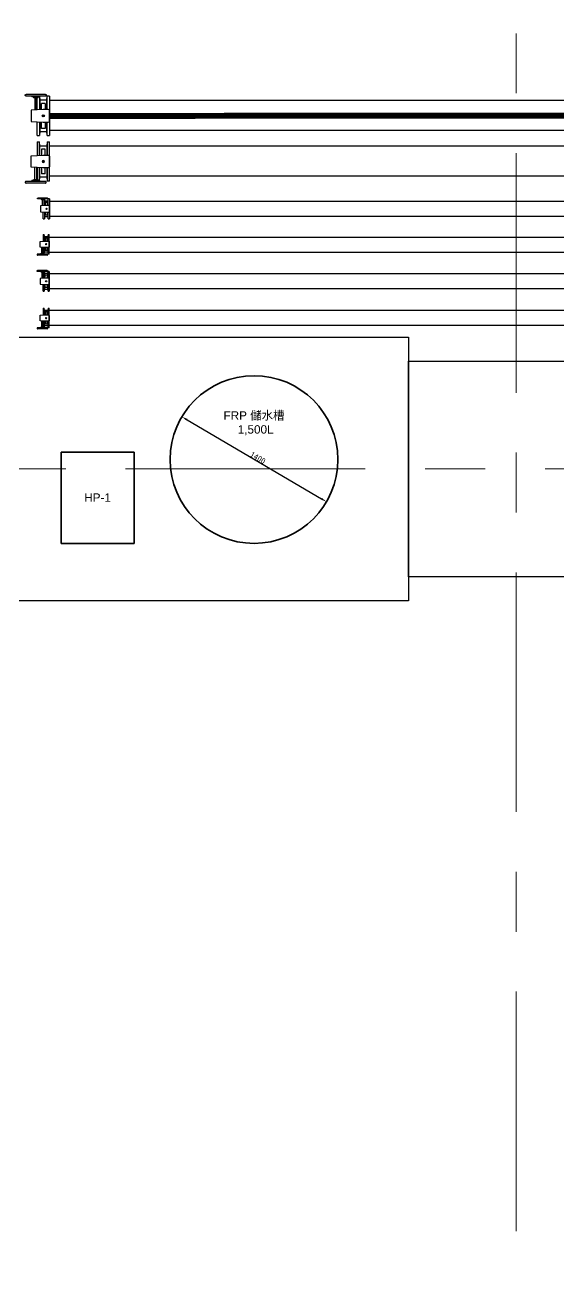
# Model space of a CAD drawing. Header units: millimetres. Extents: x 1188965 to 1321470, y -239044 to -56672.
# Drawn here: x 1293890 to 1298335, y -144633 to -134149 of the extents above; entities that cross this region are included whole.
import ezdxf
from ezdxf.lldxf.tags import DXFTag

# ---------------------------------------------------------------- set-up
doc = ezdxf.new("R2010")
doc.units = ezdxf.units.MM
doc.linetypes.add('IDA - Grid Line', pattern=[3500, 2000, -500, 500, -500])
doc.layers.get('0').update_dxf_attribs({"color": 2})
for name, color, linetype in [('0-CHR-中溫', 30, 'Continuous'), ('0-CHR-低溫', 4, 'Continuous'), ('0-CHS-中溫', 3, 'Continuous'), ('0-CHS-低溫', 5, 'Continuous'), ('0-Cod-冷凝排水', 150, 'Continuous'), ('0-HWR', 6, 'Continuous'), ('0-HWS', 1, 'Continuous'), ('000_CTCI_CR', 170, 'Continuous'), ('000_CTCI_CSA', 7, 'Continuous')]:
    doc.layers.add(name, color=color, linetype=linetype)
doc.layers.add('A-_ANOTGRID_E', color=7, linetype='Continuous', lineweight=9)
tags = doc.linetypes.add('HIDDEN2', pattern=[4.7625, 3.175, -1.5875]).pattern_tags.tags
tags[6:7] = [DXFTag(74, 4), DXFTag(75, 0), DXFTag(340, '0'), DXFTag(46, 0.0), DXFTag(50, 0.0), DXFTag(44, 0.0), DXFTag(45, 0.0)]
tags[4:5] = [DXFTag(74, 4), DXFTag(75, 0), DXFTag(340, '0'), DXFTag(46, 0.0), DXFTag(50, 0.0), DXFTag(44, 0.0), DXFTag(45, 0.0)]
doc.dimstyles.new('ISO-25', dxfattribs={"dimtxt": 2.5, "dimasz": 2.5, "dimexe": 1.25, "dimexo": 0.625, "dimtad": 1, "dimtxsty": 'Standard', "dimcen": 2.5, "dimadec": 0, "dimazin": 0, "dimtfac": 1, "dimtmove": 0, "dimatfit": 3, "dimfxl": 1, "dimarcsym": 0})

# ---------------------------------------------------------------- blocks, each defined once
blk = doc.blocks.new('CTCI_Building shape and Grid line')
at = {"color": 252}
blk.add_lwpolyline([(1052723, -93750), (1054523, -93750), (1054523, -95550), (1052723, -95550)], close=True, dxfattribs=at)
at = {"layer": 'A-_ANOTGRID_E', "color": 252, "linetype": 'IDA - Grid Line'}
for p, q in [((1053623, -74909), (1053623, -162419)), ((1129987, -94650), (1030978, -94650))]:
    blk.add_line(p, q, dxfattribs=at)
blk = doc.blocks.new('XFM7P20PCW$0$BV-200A-VP')
for p, q in [((-165, 1), (-165, -19)), ((-165, 1), (165, 1)), ((44, 0), (-44, 0)), ((165, -19), (165, 1)), ((-180, -31), (-180, -30)), ((-180, -30), (-180, -30)), ((-180, -30), (-179, -30)), ((-180, -32), (-180, -31)), ((-180, -31), (-180, -31)), ((-180, -31), (-180, -31)), ((-180, -31), (-180, -31)), ((-180, -32), (-180, -32)), ((-180, -32), (-180, -32)), ((-180, -32), (-180, -32)), ((-180, -32), (-180, -195)), ((-179, -29), (-179, -28)), ((-179, -28), (-178, -28)), ((-179, -30), (-179, -29)), ((-179, -29), (-179, -29)), ((-179, -29), (-179, -29)), ((-179, -29), (-179, -29)), ((-179, -30), (-179, -30)), ((-178, -28), (-178, -27)), ((-178, -27), (-178, -27)), ((-178, -27), (-177, -27)), ((-178, -28), (-178, -28)), ((-178, -28), (-178, -28)), ((-177, -27), (-177, -26)), ((-177, -26), (-176, -26)), ((-177, -27), (-177, -27)), ((-177, -27), (-177, -27)), ((-177, -27), (-177, -27)), ((-176, -26), (-176, -26)), ((-176, -26), (-176, -26)), ((-176, -26), (-176, -26)), ((-176, -26), (-175, -26)), ((-175, -26), (-175, -26)), ((-175, -26), (-175, -26)), ((-175, -26), (-174, -26)), ((-174, -26), (-174, -26)), ((-174, -26), (-174, -26)), ((-174, -26), (-174, -26)), ((-174, -26), (-173, -26)), ((-173, -26), (-173, -26)), ((-173, -26), (-173, -26)), ((-173, -26), (-172, -26)), ((-173, -26), (-173, -26)), ((-172, -26), (-172, -26)), ((-172, -26), (-172, -26)), ((-172, -26), (-172, -26)), ((-172, -26), (-171, -26)), ((-171, -26), (-171, -26)), ((-171, -26), (-171, -26)), ((-171, -26), (-171, -26)), ((-171, -26), (-170, -26)), ((-170, -26), (-170, -26)), ((-170, -26), (-170, -26)), ((-170, -26), (-170, -26)), ((-170, -26), (-169, -27)), ((-169, -27), (-169, -27)), ((-169, -27), (-169, -27)), ((-169, -27), (-169, -27)), ((-169, -27), (-168, -27)), ((-168, -27), (-168, -27)), ((-168, -27), (-168, -28)), ((-168, -28), (-168, -28)), ((-168, -28), (-168, -28)), ((-168, -28), (-167, -28)), ((-167, -28), (-167, -28)), ((-167, -28), (-167, -29)), ((-167, -29), (-167, -29)), ((-167, -29), (-167, -29)), ((-167, -29), (-167, -29)), ((-167, -29), (-167, -30)), ((-167, -30), (-166, -30)), ((-166, -30), (-166, -30)), ((-166, -30), (-166, -30)), ((-166, -30), (-166, -31)), ((-166, -31), (-166, -31)), ((-166, -31), (-166, -31)), ((-166, -31), (-166, -32)), ((-166, -32), (-166, -32)), ((-166, -32), (-166, -32)), ((-166, -32), (-166, -32)), ((-166, -32), (-166, -32)), ((-166, -32), (-166, -195)), ((-159, -82), (-166, -82)), ((-53, -19), (-165, -19)), ((-159, -82), (-159, -146)), ((-159, -83), (-52, -83)), ((-152, -95), (-159, -95)), ((-152, -95), (-152, -133)), ((-50, -103), (-152, -103)), ((-145, -19), (-145, -21)), ((-53, -21), (-145, -21)), ((-145, -81), (-145, -83)), ((-145, -81), (-52, -81)), ((-130, -21), (-130, -81)), ((-104, -36), (-53, -36)), ((-104, -36), (-104, -66)), ((-52, -66), (-104, -66)), ((-53, -10), (-53, -51)), ((-53, -51), (-48, -152)), ((9, -48), (-9, -48)), ((-9, -54), (9, -54)), ((48, -152), (53, -51)), ((165, -103), (50, -103)), ((104, -66), (52, -66)), ((52, -81), (145, -81)), ((52, -83), (165, -83)), ((53, -51), (53, -10)), ((165, -19), (53, -19)), ((145, -21), (53, -21)), ((53, -36), (104, -36)), ((104, -36), (104, -66)), ((130, -81), (130, -21)), ((145, -21), (145, -19)), ((145, -83), (145, -81)), ((165, -103), (165, -83)), ((-180, -196), (-180, -195)), ((-180, -197), (-180, -196)), ((-180, -196), (-180, -196)), ((-180, -196), (-180, -196)), ((-180, -196), (-180, -196)), ((-180, -198), (-180, -197)), ((-180, -197), (-180, -197)), ((-180, -197), (-180, -197)), ((-179, -198), (-180, -198)), ((-180, -198), (-180, -198)), ((-180, -198), (-180, -198)), ((-179, -199), (-179, -198)), ((-179, -200), (-179, -199)), ((-179, -199), (-179, -199)), ((-179, -199), (-179, -199)), ((-179, -199), (-179, -199)), ((-178, -200), (-179, -200)), ((-179, -200), (-179, -200)), ((-178, -201), (-178, -200)), ((-178, -200), (-178, -200)), ((-178, -200), (-178, -200)), ((-177, -201), (-178, -201)), ((-178, -201), (-178, -201)), ((-176, -202), (-177, -201)), ((-177, -201), (-177, -201)), ((-177, -201), (-177, -201)), ((-177, -201), (-177, -201)), ((-175, -202), (-176, -202)), ((-176, -202), (-176, -202)), ((-176, -202), (-176, -202)), ((-176, -202), (-176, -202)), ((-174, -202), (-175, -202)), ((-175, -202), (-175, -202)), ((-175, -202), (-175, -202)), ((-175, -202), (-175, -202)), ((-173, -202), (-174, -202)), ((-174, -202), (-174, -202)), ((-174, -202), (-174, -202)), ((-174, -202), (-174, -202)), ((-172, -202), (-173, -202)), ((-173, -202), (-173, -202)), ((-173, -202), (-173, -202)), ((-173, -202), (-173, -202)), ((-171, -202), (-172, -202)), ((-172, -202), (-172, -202)), ((-172, -202), (-172, -202)), ((-172, -202), (-172, -202)), ((-170, -202), (-171, -202)), ((-171, -202), (-171, -202)), ((-171, -202), (-171, -202)), ((-169, -202), (-170, -202)), ((-170, -202), (-170, -202)), ((-170, -202), (-170, -202)), ((-170, -202), (-170, -202)), ((-168, -201), (-169, -201)), ((-169, -201), (-169, -201)), ((-169, -201), (-169, -201)), ((-169, -201), (-169, -201)), ((-169, -201), (-169, -202)), ((-167, -200), (-168, -200)), ((-168, -200), (-168, -200)), ((-168, -200), (-168, -200)), ((-168, -200), (-168, -201)), ((-168, -201), (-168, -201)), ((-166, -198), (-167, -198)), ((-167, -198), (-167, -198)), ((-167, -198), (-167, -199)), ((-167, -199), (-167, -199)), ((-167, -199), (-167, -199)), ((-167, -199), (-167, -199)), ((-167, -199), (-167, -200)), ((-166, -146), (-159, -146)), ((-166, -195), (-166, -196)), ((-166, -196), (-166, -196)), ((-166, -196), (-166, -196)), ((-166, -196), (-166, -197)), ((-166, -197), (-166, -197)), ((-166, -197), (-166, -197)), ((-166, -197), (-166, -197)), ((-166, -197), (-166, -198)), ((-166, -198), (-166, -198)), ((-159, -133), (-152, -133)), ((-50, -107), (-152, -107)), ((-152, -121), (-49, -121)), ((-48, -152), (48, -152))]:
    blk.add_line(p, q)
blk.add_circle((0, -51), 9)
for centre, start, end in [((-44, -10), 90, 180), ((44, -10), 0, 90)]:
    blk.add_arc(centre, 9.56, start, end)
blk = doc.blocks.new('*D828')
at = {"layer": '000_CTCI_CR', "color": 0, "lineweight": -2, "transparency": 16777216}
for p, q in [((1295197, -137421), (1295199, -137418)), ((1295241, -137444), (1296362, -138103)), ((1296404, -138130), (1296406, -138127))]:
    blk.add_line(p, q, dxfattribs=at)
at = {"layer": '000_CTCI_CR', "color": 0, "transparency": 16777216}
for points in [[(1295245, -137437), (1295237, -137452), (1295198, -137419)], [(1296366, -138096), (1296358, -138110), (1296405, -138129)]]:
    blk.add_solid(points, dxfattribs=at)
at = {"layer": 'Defpoints', "color": 0, "transparency": 16777216}
for p in [(1295197, -137422), (1296404, -138131), (1296405, -138129)]:
    blk.add_point(p, dxfattribs=at)
at = {"layer": '000_CTCI_CR', "color": 0, "transparency": 16777216, "insert": (1295832, -137762), "char_height": 50, "attachment_point": 5, "rotation": 329.5511}
blk.add_mtext('1400', dxfattribs=at)

msp = doc.modelspace()

# ---------------------------------------------------------------- linework, layer by layer
at = {"layer": '0-CHR-中溫', "ltscale": 1000}
for p, q in [((1294093.725, -135157.755, 0), (1306758.717, -135157.755, 0)), ((1294093.725, -135407.755, 0), (1306758.717, -135407.755, 0))]:
    msp.add_line(p, q, dxfattribs=at)
at = {"layer": '0-CHR-低溫', "elevation": 0}
for points in [[(1294091.444, -135918.669), (1304468.254, -135918.669)], [(1294091.444, -136043.669), (1304468.254, -136043.669)]]:
    msp.add_lwpolyline(points, dxfattribs=at)
at = {"layer": '0-CHS-中溫', "ltscale": 1000}
for p, q in [((1294093.725, -134777.21, 0), (1307139.262, -134777.21, 0)), ((1294093.725, -135027.21, 0), (1307139.262, -135027.21, 0))]:
    msp.add_line(p, q, dxfattribs=at)
at = {"layer": '0-CHS-低溫'}
for points in [[(1294093.725, -135618.096), (1304768.827, -135618.096)], [(1294093.725, -135743.096), (1304768.827, -135743.096)]]:
    msp.add_lwpolyline(points, dxfattribs=at)
at = {"layer": '0-Cod-冷凝排水', "const_width": 50, "elevation": 0}
msp.add_lwpolyline([(1294093.725, -134907.21), (1307139.262, -134902.21, -0.414438096), (1307389.262, -135152.21, 0.000191636), (1307389.262, -138668.372, 5218.214766466)], format="xyb", dxfattribs=at)
at = {"layer": '0-HWR', "ltscale": 1000}
for p, q in [((1294091.398, -136529.946), (1302671.181, -136529.946, 0)), ((1294091.398, -136654.946), (1302671.181, -136654.946, 0))]:
    msp.add_line(p, q, dxfattribs=at)
at = {"layer": '0-HWS', "ltscale": 1000}
for p, q in [((1294091.398, -136223.143), (1302977.985, -136223.143, 0)), ((1294091.398, -136348.143), (1302977.985, -136348.143, 0))]:
    msp.add_line(p, q, dxfattribs=at)
at = {"layer": '000_CTCI_CR', "color": 252, "linetype": 'HIDDEN2', "lineweight": 35}
for p, q in [((1294800.085, -137714.263), (1294190.085, -137714.263)), ((1294190.085, -137714.263), (1294190.085, -138476.263)), ((1294800.085, -138476.263), (1294800.085, -137714.263)), ((1294190.085, -138476.263), (1294800.085, -138476.263))]:
    msp.add_line(p, q, dxfattribs=at)
at = {"layer": '000_CTCI_CR', "color": 252}
msp.add_lwpolyline([(1297088.338, -138954.441), (1290558.338, -138954.441), (1290558.338, -136754.441), (1297088.338, -136754.441), (1297088.338, -138954.441), (1297088.338, -138954.441)], dxfattribs=at)
at = {"layer": '000_CTCI_CR', "color": 252, "linetype": 'Continuous', "lineweight": 35}
msp.add_circle((1295800.085, -137776.263), 700, dxfattribs=at)

# ---------------------------------------------------------------- block references
at = {"rotation": 270}
msp.add_blockref('XFM7P20PCW$0$BV-200A-VP', (1294093.138, -134907.21, 0), dxfattribs=at)
at = {"xscale": -1, "rotation": 270}
msp.add_blockref('XFM7P20PCW$0$BV-200A-VP', (1294093.138, -135287.755, 0), dxfattribs=at)
at = {"yscale": 0.5, "zscale": 0.5, "rotation": 270}
for p, xscale in [((1294093.432, -135683.096), 0.5), ((1294091.15, -135978.669, 0), -0.5), ((1294091.105, -136288.143), 0.5), ((1294091.105, -136594.946), -0.5)]:
    msp.add_blockref('XFM7P20PCW$0$BV-200A-VP', p, dxfattribs=dict(at, xscale=xscale))
at = {"layer": '000_CTCI_CSA', "color": 252, "rotation": 270}
msp.add_blockref('CTCI_Building shape and Grid line', (1392637.874, 915768.736), dxfattribs=at)

# ---------------------------------------------------------------- texts
at = {"layer": '000_CTCI_CR', "color": 252, "char_height": 70, "attachment_point": 5}
for s, insert, width in [('{\\fArial|b0||i0||c0|p34;\\C7;\\H70.;\\W1.;FRP 儲水槽\\P}{\\fArial|b0||i0||c0|p34;\\C7;\\H70.;\\W1.; 1,500L}', (1295800.085, -137472.914), 564.10872), ('{\\fArial|b0||i0||c0|p34;\\C7;\\H70.;\\W1.;HP-1}', (1294495.085, -138093.611), 244.39133)]:
    msp.add_mtext(s, dxfattribs=dict(at, insert=insert, width=width))

# ---------------------------------------------------------------- dimensions: what is measured, and where the dimension line sits
at = {"layer": '000_CTCI_CR', "color": 252}
dim = msp.add_linear_dim(base=(1296405.008, -138128.507), p1=(1295196.628, -137421.524), p2=(1296403.542, -138131.002), angle=329.5510788, dimstyle='ISO-25', override={"dimtxt": 50, "dimasz": 50, "dimfxl": 1.25, "dimarcsym": 1}, dxfattribs=at)
dim.commit()
dim.dimension.update_dxf_attribs({"geometry": '*D828', "text_midpoint": (1295819.262, -137784.18), "dimtype": 160})

doc.saveas('drawing.dxf')
